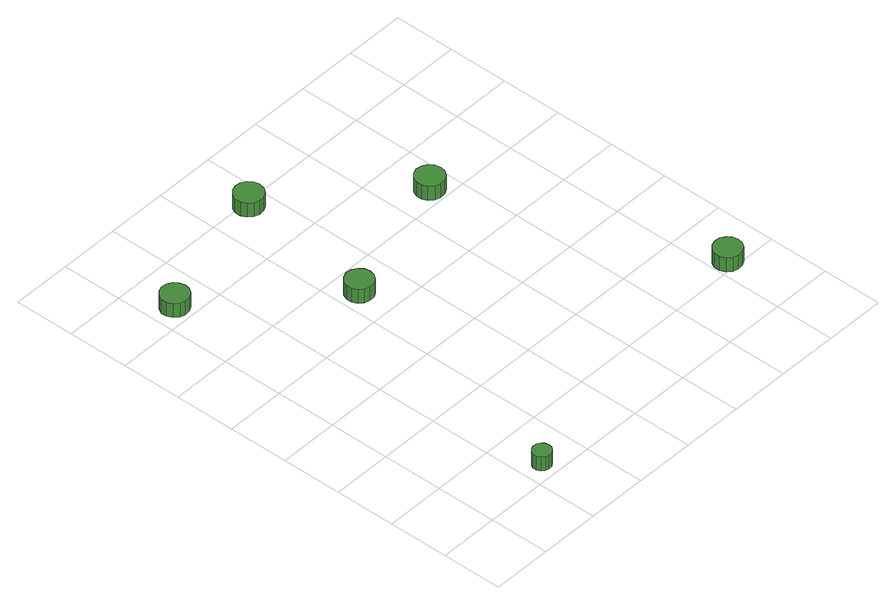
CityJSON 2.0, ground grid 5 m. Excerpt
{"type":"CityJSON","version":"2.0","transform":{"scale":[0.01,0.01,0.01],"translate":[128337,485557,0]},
"CityObjects":{
"tree1":{"type":"SolitaryVegetationObject","attributes":{"function":"something"},"geometry":[{"type":"MultiSurface","lod":"1","boundaries":[[[0,1,2,3,4,5,6,7,8,9,10,11,12,13,14]],[[15,16,17,18,19,20,21,22,23,24,25,26,27,28,29]],[[0,29,28,1]],[[1,28,27,2]],[[2,27,26,3]],[[3,26,25,4]],[[4,25,24,5]],[[5,24,23,6]],[[6,23,22,7]],[[7,22,21,8]],[[8,21,20,9]],[[9,20,19,10]],[[10,19,18,11]],[[11,18,17,12]],[[12,17,16,13]],[[13,16,15,14]],[[14,15,29,0]]]}]},
"tree2":{"type":"SolitaryVegetationObject","attributes":{"function":"something"},"geometry":[{"type":"MultiSurface","lod":"1","boundaries":[[[30,31,32,33,34,35,36,37,38,39,40,41,42,43,44]],[[45,46,47,48,49,50,51,52,53,54,55,56,57,58,59]],[[30,59,58,31]],[[31,58,57,32]],[[32,57,56,33]],[[33,56,55,34]],[[34,55,54,35]],[[35,54,53,36]],[[36,53,52,37]],[[37,52,51,38]],[[38,51,50,39]],[[39,50,49,40]],[[40,49,48,41]],[[41,48,47,42]],[[42,47,46,43]],[[43,46,45,44]],[[44,45,59,30]]]}]},
"tree3":{"type":"SolitaryVegetationObject","attributes":{"function":"something"},"geometry":[{"type":"MultiSurface","lod":"1","boundaries":[[[60,61,62,63,64,65,66,67,68,69,70,71,72,73,74]],[[75,76,77,78,79,80,81,82,83,84,85,86,87,88,89]],[[60,89,88,61]],[[61,88,87,62]],[[62,87,86,63]],[[63,86,85,64]],[[64,85,84,65]],[[65,84,83,66]],[[66,83,82,67]],[[67,82,81,68]],[[68,81,80,69]],[[69,80,79,70]],[[70,79,78,71]],[[71,78,77,72]],[[72,77,76,73]],[[73,76,75,74]],[[74,75,89,60]]]}]},
"tree4":{"type":"SolitaryVegetationObject","attributes":{"function":"something"},"geometry":[{"type":"MultiSurface","lod":"1","boundaries":[[[90,91,92,93,94,95,96,97,98,99,100,101,102,103,104]],[[105,106,107,108,109,110,111,112,113,114,115,116,117,118,119]],[[90,119,118,91]],[[91,118,117,92]],[[92,117,116,93]],[[93,116,115,94]],[[94,115,114,95]],[[95,114,113,96]],[[96,113,112,97]],[[97,112,111,98]],[[98,111,110,99]],[[99,110,109,100]],[[100,109,108,101]],[[101,108,107,102]],[[102,107,106,103]],[[103,106,105,104]],[[104,105,119,90]]]}]},
"tree5":{"type":"SolitaryVegetationObject","attributes":{"function":"something"},"geometry":[{"type":"MultiSurface","lod":"1","boundaries":[[[120,121,122,123,124,125,126,127,128,129,130,131,132,133,134]],[[135,136,137,138,139,140,141,142,143,144,145,146,147,148,149]],[[120,149,148,121]],[[121,148,147,122]],[[122,147,146,123]],[[123,146,145,124]],[[124,145,144,125]],[[125,144,143,126]],[[126,143,142,127]],[[127,142,141,128]],[[128,141,140,129]],[[129,140,139,130]],[[130,139,138,131]],[[131,138,137,132]],[[132,137,136,133]],[[133,136,135,134]],[[134,135,149,120]]]}]},
"tree6":{"type":"SolitaryVegetationObject","attributes":{"function":"something"},"geometry":[{"type":"MultiSurface","lod":"1","boundaries":[[[150,151,152,153,154,155,156,157,158,159,160,161,162,163,164]],[[165,166,167,168,169,170,171,172,173,174,175,176,177,178,179]],[[150,179,178,151]],[[151,178,177,152]],[[152,177,176,153]],[[153,176,175,154]],[[154,175,174,155]],[[155,174,173,156]],[[156,173,172,157]],[[157,172,171,158]],[[158,171,170,159]],[[159,170,169,160]],[[160,169,168,161]],[[161,168,167,162]],[[162,167,166,163]],[[163,166,165,164]],[[164,165,179,150]]]}]}
},
"vertices":[
[684,78,257],[677,109,257],[659,134,257],[632,150,257],[600,153,257],[570,144,257],[547,123,257],[534,94,257],[534,62,257],[547,34,257],[570,13,257],[600,3,257],[632,6,257],[659,22,257],[677,47,257],[677,47,128],[659,22,128],[632,6,128],[600,3,128],[570,13,128],[547,34,128],[534,62,128],[534,94,128],[547,123,128],[570,144,128],[600,153,128],[632,150,128],[659,134,128],[677,109,128],[684,78,128],
[295,3140,193],[285,3186,193],[258,3224,193],[217,3248,193],[170,3253,193],[125,3238,193],[90,3207,193],[71,3164,193],[71,3117,193],[90,3074,193],[125,3042,193],[170,3028,193],[217,3032,193],[258,3056,193],[285,3094,193],[285,3094,64],[258,3056,64],[217,3032,64],[170,3028,64],[125,3042,64],[90,3074,64],[71,3117,64],[71,3164,64],[90,3207,64],[125,3238,64],[170,3253,64],[217,3248,64],[258,3224,64],[285,3186,64],[295,3140,64],
[1272,2278,186],[1262,2324,186],[1234,2362,186],[1193,2386,186],[1146,2391,186],[1102,2376,186],[1067,2345,186],[1047,2302,186],[1047,2255,186],[1067,2212,186],[1102,2180,186],[1146,2166,186],[1193,2170,186],[1234,2194,186],[1262,2232,186],[1262,2232,57],[1234,2194,57],[1193,2170,57],[1146,2166,57],[1102,2180,57],[1067,2212,57],[1047,2255,57],[1047,2302,57],[1067,2345,57],[1102,2376,57],[1146,2391,57],[1193,2386,57],[1234,2362,57],[1262,2324,57],[1272,2278,57],
[1445,3468,178],[1435,3515,178],[1407,3555,178],[1364,3579,178],[1316,3584,178],[1270,3569,178],[1234,3537,178],[1214,3492,178],[1214,3443,178],[1234,3399,178],[1270,3366,178],[1316,3351,178],[1364,3356,178],[1407,3381,178],[1435,3420,178],[1435,3420,49],[1407,3381,49],[1364,3356,49],[1316,3351,49],[1270,3366,49],[1234,3399,49],[1214,3443,49],[1214,3492,49],[1234,3537,49],[1270,3569,49],[1316,3584,49],[1364,3579,49],[1407,3555,49],[1435,3515,49],[1445,3468,49],
[2408,2628,192],[2398,2676,192],[2369,2715,192],[2327,2739,192],[2279,2745,192],[2233,2730,192],[2196,2697,192],[2177,2652,192],[2177,2604,192],[2196,2559,192],[2233,2527,192],[2279,2512,192],[2327,2517,192],[2369,2541,192],[2398,2581,192],[2398,2581,63],[2369,2541,63],[2327,2517,63],[2279,2512,63],[2233,2527,63],[2196,2559,63],[2177,2604,63],[2177,2652,63],[2196,2697,63],[2233,2730,63],[2279,2745,63],[2327,2739,63],[2369,2715,63],[2398,2676,63],[2408,2628,63],
[3224,565,198],[3215,611,198],[3187,649,198],[3146,673,198],[3099,678,198],[3054,663,198],[3019,632,198],[3000,589,198],[3000,542,198],[3019,499,198],[3054,467,198],[3099,453,198],[3146,458,198],[3187,481,198],[3215,519,198],[3215,519,69],[3187,481,69],[3146,458,69],[3099,453,69],[3054,467,69],[3019,499,69],[3000,542,69],[3000,589,69],[3019,632,69],[3054,663,69],[3099,678,69],[3146,673,69],[3187,649,69],[3215,611,69],[3224,565,69]
]}
